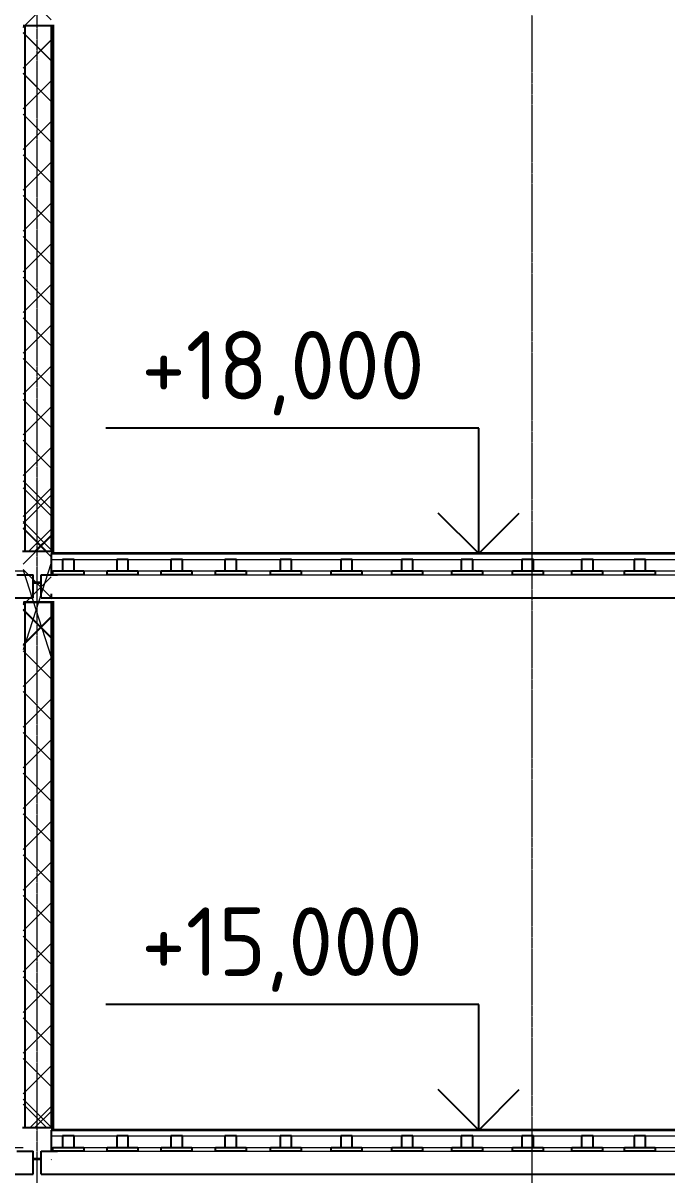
# Model space of a CAD drawing. Header units: inches. Extents: x -2431 to 214825, y 3 to 92804.
# Drawn here: x 168230 to 171580, y 26807 to 32803 of the extents above; entities that cross this region are included whole.
import ezdxf

# ---------------------------------------------------------------- set-up
doc = ezdxf.new("R2010")
doc.units = ezdxf.units.IN
doc.header["$MEASUREMENT"] = 0
doc.linetypes.add('Линия сетки', pattern=[22.225, 12.7, -3.175, 3.175, -3.175])
for name, color, linetype, lineweight in [('A-FLOR', 250, 'Continuous', 9), ('A-WALL', 250, 'Continuous', 9), ('A-WALL-PATT', 250, 'Continuous', 25), ('S-GRID', 250, 'Continuous', 9)]:
    doc.layers.add(name, color=color, linetype=linetype, lineweight=lineweight)
doc.styles.add('Чертеж250', font='', dxfattribs={"height": 250})
doc.styles.get('Чертеж250').set_extended_font_data('GOST type B')

# ---------------------------------------------------------------- blocks, each defined once
blk = doc.blocks.new('1111')
for p, q in [((0, 653.9), (-1940.4, 653.9)), ((0, 0), (0, 653.9)), ((0, 0), (-211.2, 211.2)), ((0, 0), (211.2, 211.2)), ((325.9, 0), (-985.2, 0))]:
    blk.add_line(p, q)

msp = doc.modelspace()

# ---------------------------------------------------------------- hatches: boundary and pattern name
at = {"layer": 'A-WALL-PATT', "lineweight": 9}
h = msp.add_hatch(dxfattribs=at)
h.set_pattern_fill('FP_3', color=256, style=0, pattern_type=2)
h.set_pattern_definition([(45, (164716.28, 29690.75), (-251.447, 251.447), []), (45, (164716.28, 30071.75), (-251.447, 251.447), [])])
h.paths.add_polyline_path([(168376.33062, 30040.74682), (168378.33062, 30040.74682), (168378.33062, 33640.74682), (168376.33062, 33640.74682), (168376.33062, 32659.66568)], flags=0)
h = msp.add_hatch(dxfattribs=at)
h.set_pattern_fill('FP_2', color=256, style=0, pattern_type=2)
h.set_pattern_definition([(45, (164716.28, 29690.75), (-106.066, 106.066), []), (135, (164716.28, 29690.75), (-106.066, -106.066), [])])
h.paths.add_polyline_path([(168376.33062, 33388.99893), (168230.33062, 33388.99893), (168230.33062, 30053.20427), (168376.33062, 30053.20427)])
h.paths.add_polyline_path([(168230.33062, 33490.74682), (168282.16107, 33490.74682), (168282.16107, 33530.74682), (168230.33062, 33530.74682)])
h = msp.add_hatch(dxfattribs=at)
h.set_pattern_fill('FP_3', color=256, style=0, pattern_type=2)
h.set_pattern_definition([(45, (164716.28, 30290.75), (-251.447, 251.447), []), (45, (164716.28, 30671.75), (-251.447, 251.447), [])])
h.paths.add_polyline_path([(168376.33062, 27040.74682), (168378.33062, 27040.74682), (168378.33062, 30640.74682), (168376.33062, 30640.74682), (168376.33062, 29742.29498)], flags=0)
h = msp.add_hatch(dxfattribs=at)
h.set_pattern_fill('FP_2', color=256, style=0, pattern_type=2)
h.set_pattern_definition([(45, (164716.28, 30290.75), (-106.066, 106.066), []), (135, (164716.28, 30290.75), (-106.066, -106.066), [])])
h.paths.add_polyline_path([(168376.33062, 30388.99893), (168230.33062, 30388.99893), (168230.33062, 27053.20427), (168376.33062, 27053.20427)])
h = msp.add_hatch(dxfattribs=at)
h.set_pattern_fill('FP_3', color=256, style=0, pattern_type=2)
h.set_pattern_definition([(45, (164716.28, 30890.75), (-251.447, 251.447), []), (45, (164716.28, 31271.75), (-251.447, 251.447), [])])
h.paths.add_polyline_path([(168376.33062, 24040.74682), (168378.33062, 24040.74682), (168378.33062, 27640.74682), (168376.33062, 27640.74682), (168376.33062, 26824.92427)], flags=0)

# ---------------------------------------------------------------- linework, layer by layer
for p, q in [((168230.33062, 32788.99893), (168378.33062, 32788.99893)), ((170600.94982, 30694.65357), (168660.57431, 30694.65357)), ((170600.94982, 30040.74682), (170600.94982, 30694.65357)), ((168228.33062, 30053.20427), (168378.33062, 30053.20427)), ((168376.33062, 30040.74682), (171386.15309, 30040.74682)), ((168378.33062, 30040.74682), (171386.15309, 30040.74682)), ((171333.69363, 30040.74682), (174359.57652, 30040.74682)), ((171333.69363, 30040.74682), (174359.57652, 30040.74682)), ((168495.90546, 30010.74682), (168435.90546, 30010.74682)), ((168495.90546, 30010.74682), (168435.90546, 30010.74682)), ((168435.90546, 30010.74682), (168435.90546, 29950.74682)), ((168435.90546, 30010.74682), (168435.90546, 29950.74682)), ((168495.90546, 29950.74682), (168495.90546, 30010.74682)), ((168495.90546, 29950.74682), (168495.90546, 30010.74682)), ((168777.54648, 30010.74682), (168717.54648, 30010.74682)), ((168717.54648, 30010.74682), (168717.54648, 29950.74682)), ((168777.54648, 30010.74682), (168717.54648, 30010.74682)), ((168717.54648, 30010.74682), (168717.54648, 29950.74682)), ((168777.54648, 29950.74682), (168777.54648, 30010.74682)), ((168777.54648, 29950.74682), (168777.54648, 30010.74682)), ((169059.18749, 30010.74682), (168999.18749, 30010.74682)), ((168999.18749, 30010.74682), (168999.18749, 29950.74682)), ((169059.18749, 30010.74682), (168999.18749, 30010.74682)), ((168999.18749, 30010.74682), (168999.18749, 29950.74682)), ((169059.18749, 29950.74682), (169059.18749, 30010.74682)), ((169059.18749, 29950.74682), (169059.18749, 30010.74682)), ((169340.82851, 30010.74682), (169280.82851, 30010.74682)), ((169280.82851, 30010.74682), (169280.82851, 29950.74682)), ((169340.82851, 30010.74682), (169280.82851, 30010.74682)), ((169280.82851, 30010.74682), (169280.82851, 29950.74682)), ((169340.82851, 29950.74682), (169340.82851, 30010.74682)), ((169340.82851, 29950.74682), (169340.82851, 30010.74682)), ((169627.41121, 30010.74682), (169567.41121, 30010.74682)), ((169567.41121, 30010.74682), (169567.41121, 29950.74682)), ((169627.41121, 30010.74682), (169567.41121, 30010.74682)), ((169567.41121, 30010.74682), (169567.41121, 29950.74682)), ((169627.41121, 29950.74682), (169627.41121, 30010.74682)), ((169627.41121, 29950.74682), (169627.41121, 30010.74682)), ((169942.91121, 30010.74682), (169882.91121, 30010.74682)), ((169882.91121, 30010.74682), (169882.91121, 29950.74682)), ((169942.91121, 30010.74682), (169882.91121, 30010.74682)), ((169882.91121, 30010.74682), (169882.91121, 29950.74682)), ((169942.91121, 29950.74682), (169942.91121, 30010.74682)), ((169942.91121, 29950.74682), (169942.91121, 30010.74682)), ((170258.41121, 30010.74682), (170198.41121, 30010.74682)), ((170198.41121, 30010.74682), (170198.41121, 29950.74682)), ((170258.41121, 30010.74682), (170198.41121, 30010.74682)), ((170198.41121, 30010.74682), (170198.41121, 29950.74682)), ((170258.41121, 29950.74682), (170258.41121, 30010.74682)), ((170258.41121, 29950.74682), (170258.41121, 30010.74682)), ((170570.39684, 30010.74682), (170510.39684, 30010.74682)), ((170510.39684, 30010.74682), (170510.39684, 29950.74682)), ((170510.39684, 30010.74682), (170510.39684, 29950.74682)), ((170570.39684, 30010.74682), (170510.39684, 30010.74682)), ((170570.39684, 29950.74682), (170570.39684, 30010.74682)), ((170570.39684, 29950.74682), (170570.39684, 30010.74682)), ((170885.89684, 30010.74682), (170825.89684, 30010.74682)), ((170825.89684, 30010.74682), (170825.89684, 29950.74682)), ((170825.89684, 30010.74682), (170825.89684, 29950.74682)), ((170885.89684, 30010.74682), (170825.89684, 30010.74682)), ((170885.89684, 29950.74682), (170885.89684, 30010.74682)), ((170885.89684, 29950.74682), (170885.89684, 30010.74682)), ((171135.51881, 30010.74682), (171135.51881, 29950.74682)), ((171195.51881, 30010.74682), (171135.51881, 30010.74682)), ((171195.51881, 29950.74682), (171195.51881, 30010.74682)), ((171469.32889, 30010.74682), (171409.32889, 30010.74682)), ((171409.32889, 30010.74682), (171409.32889, 29950.74682)), ((171469.32889, 30010.74682), (171409.32889, 30010.74682)), ((171409.32889, 30010.74682), (171409.32889, 29950.74682)), ((171469.32889, 29950.74682), (171469.32889, 30010.74682)), ((171469.32889, 29950.74682), (171469.32889, 30010.74682)), ((168198.40761, 29930.74682), (168282.16107, 29930.74682)), ((168282.16107, 29811.36464), (168282.16107, 29930.74682)), ((168325.23347, 29930.74682), (168408.98692, 29930.74682)), ((168325.23347, 29811.36464), (168325.23347, 29930.74682)), ((168385.90546, 29950.74682), (168545.90546, 29950.74682)), ((168385.90546, 29930.74682), (168385.90546, 29950.74682)), ((168385.90546, 29950.74682), (168545.90546, 29950.74682)), ((168385.90546, 29930.74682), (168385.90546, 29950.74682)), ((168545.90546, 29930.74682), (168385.90546, 29930.74682)), ((168545.90546, 29930.74682), (168385.90546, 29930.74682)), ((168435.90546, 29950.74682), (168495.90546, 29950.74682)), ((168435.90546, 29950.74682), (168495.90546, 29950.74682)), ((168545.90546, 29950.74682), (168545.90546, 29930.74682)), ((168545.90546, 29950.74682), (168545.90546, 29930.74682)), ((168667.54648, 29950.74682), (168827.54648, 29950.74682)), ((168667.54648, 29930.74682), (168667.54648, 29950.74682)), ((168667.54648, 29950.74682), (168827.54648, 29950.74682)), ((168667.54648, 29930.74682), (168667.54648, 29950.74682)), ((168827.54648, 29930.74682), (168667.54648, 29930.74682)), ((168827.54648, 29930.74682), (168667.54648, 29930.74682)), ((168717.54648, 29950.74682), (168777.54648, 29950.74682)), ((168717.54648, 29950.74682), (168777.54648, 29950.74682)), ((168827.54648, 29950.74682), (168827.54648, 29930.74682)), ((168827.54648, 29950.74682), (168827.54648, 29930.74682)), ((168949.18749, 29950.74682), (169109.18749, 29950.74682)), ((168949.18749, 29930.74682), (168949.18749, 29950.74682)), ((168949.18749, 29950.74682), (169109.18749, 29950.74682)), ((168949.18749, 29930.74682), (168949.18749, 29950.74682)), ((169109.18749, 29930.74682), (168949.18749, 29930.74682)), ((169109.18749, 29930.74682), (168949.18749, 29930.74682)), ((168999.18749, 29950.74682), (169059.18749, 29950.74682)), ((168999.18749, 29950.74682), (169059.18749, 29950.74682)), ((169109.18749, 29950.74682), (169109.18749, 29930.74682)), ((169109.18749, 29950.74682), (169109.18749, 29930.74682)), ((169230.82851, 29950.74682), (169390.82851, 29950.74682)), ((169230.82851, 29930.74682), (169230.82851, 29950.74682)), ((169230.82851, 29950.74682), (169390.82851, 29950.74682)), ((169230.82851, 29930.74682), (169230.82851, 29950.74682)), ((169390.82851, 29930.74682), (169230.82851, 29930.74682)), ((169390.82851, 29930.74682), (169230.82851, 29930.74682)), ((169280.82851, 29950.74682), (169340.82851, 29950.74682)), ((169280.82851, 29950.74682), (169340.82851, 29950.74682)), ((169390.82851, 29950.74682), (169390.82851, 29930.74682)), ((169390.82851, 29950.74682), (169390.82851, 29930.74682)), ((169517.41121, 29950.74682), (169677.41121, 29950.74682)), ((169517.41121, 29930.74682), (169517.41121, 29950.74682)), ((169517.41121, 29950.74682), (169677.41121, 29950.74682)), ((169517.41121, 29930.74682), (169517.41121, 29950.74682)), ((169677.41121, 29930.74682), (169517.41121, 29930.74682)), ((169677.41121, 29930.74682), (169517.41121, 29930.74682)), ((169567.41121, 29950.74682), (169627.41121, 29950.74682)), ((169567.41121, 29950.74682), (169627.41121, 29950.74682)), ((169677.41121, 29950.74682), (169677.41121, 29930.74682)), ((169677.41121, 29950.74682), (169677.41121, 29930.74682)), ((169832.91121, 29950.74682), (169992.91121, 29950.74682)), ((169832.91121, 29930.74682), (169832.91121, 29950.74682)), ((169832.91121, 29950.74682), (169992.91121, 29950.74682)), ((169832.91121, 29930.74682), (169832.91121, 29950.74682)), ((169992.91121, 29930.74682), (169832.91121, 29930.74682)), ((169992.91121, 29930.74682), (169832.91121, 29930.74682)), ((169882.91121, 29950.74682), (169942.91121, 29950.74682)), ((169882.91121, 29950.74682), (169942.91121, 29950.74682)), ((169992.91121, 29950.74682), (169992.91121, 29930.74682)), ((169992.91121, 29950.74682), (169992.91121, 29930.74682)), ((170148.41121, 29950.74682), (170308.41121, 29950.74682)), ((170148.41121, 29930.74682), (170148.41121, 29950.74682)), ((170148.41121, 29950.74682), (170308.41121, 29950.74682)), ((170148.41121, 29930.74682), (170148.41121, 29950.74682)), ((170308.41121, 29930.74682), (170148.41121, 29930.74682)), ((170308.41121, 29930.74682), (170148.41121, 29930.74682)), ((170198.41121, 29950.74682), (170258.41121, 29950.74682)), ((170198.41121, 29950.74682), (170258.41121, 29950.74682)), ((170308.41121, 29950.74682), (170308.41121, 29930.74682)), ((170308.41121, 29950.74682), (170308.41121, 29930.74682)), ((170460.39684, 29950.74682), (170620.39684, 29950.74682)), ((170460.39684, 29930.74682), (170460.39684, 29950.74682)), ((170460.39684, 29950.74682), (170620.39684, 29950.74682)), ((170460.39684, 29930.74682), (170460.39684, 29950.74682)), ((170620.39684, 29930.74682), (170460.39684, 29930.74682)), ((170620.39684, 29930.74682), (170460.39684, 29930.74682)), ((170510.39684, 29950.74682), (170570.39684, 29950.74682)), ((170510.39684, 29950.74682), (170570.39684, 29950.74682)), ((170620.39684, 29950.74682), (170620.39684, 29930.74682)), ((170620.39684, 29950.74682), (170620.39684, 29930.74682)), ((170775.89684, 29950.74682), (170935.89684, 29950.74682)), ((170775.89684, 29930.74682), (170775.89684, 29950.74682)), ((170775.89684, 29950.74682), (170935.89684, 29950.74682)), ((170775.89684, 29930.74682), (170775.89684, 29950.74682)), ((170935.89684, 29930.74682), (170775.89684, 29930.74682)), ((170935.89684, 29930.74682), (170775.89684, 29930.74682)), ((170825.89684, 29950.74682), (170885.89684, 29950.74682)), ((170825.89684, 29950.74682), (170885.89684, 29950.74682)), ((170935.89684, 29950.74682), (170935.89684, 29930.74682)), ((170935.89684, 29950.74682), (170935.89684, 29930.74682)), ((171085.51881, 29950.74682), (171245.51881, 29950.74682)), ((171085.51881, 29930.74682), (171085.51881, 29950.74682)), ((171085.51881, 29950.74682), (171245.51881, 29950.74682)), ((171085.51881, 29930.74682), (171085.51881, 29950.74682)), ((171245.51881, 29930.74682), (171085.51881, 29930.74682)), ((171245.51881, 29930.74682), (171085.51881, 29930.74682)), ((171135.51881, 29950.74682), (171195.51881, 29950.74682)), ((171245.51881, 29950.74682), (171245.51881, 29930.74682)), ((171245.51881, 29950.74682), (171245.51881, 29930.74682)), ((171359.32889, 29950.74682), (171519.32889, 29950.74682)), ((171359.32889, 29930.74682), (171359.32889, 29950.74682)), ((171359.32889, 29950.74682), (171519.32889, 29950.74682)), ((171359.32889, 29930.74682), (171359.32889, 29950.74682)), ((171519.32889, 29930.74682), (171359.32889, 29930.74682)), ((171519.32889, 29930.74682), (171359.32889, 29930.74682)), ((171409.32889, 29950.74682), (171469.32889, 29950.74682)), ((171409.32889, 29950.74682), (171469.32889, 29950.74682)), ((171519.32889, 29950.74682), (171519.32889, 29930.74682)), ((171519.32889, 29950.74682), (171519.32889, 29930.74682)), ((165140.63904, 29811.36464), (168282.16107, 29811.36464)), ((168325.23347, 29811.36464), (174439.57652, 29811.36464)), ((168230.33062, 29788.99893), (168378.33062, 29788.99893)), ((170600.94982, 27694.65357), (168660.57431, 27694.65357)), ((170600.94982, 27040.74682), (170600.94982, 27694.65357)), ((168228.33062, 27053.20427), (168378.33062, 27053.20427)), ((168376.33062, 27040.74682), (171386.15309, 27040.74682)), ((168378.33062, 27040.74682), (171386.15309, 27040.74682)), ((171333.69363, 27040.74682), (174359.57652, 27040.74682)), ((171333.69363, 27040.74682), (174359.57652, 27040.74682)), ((168495.90546, 27010.74682), (168435.90546, 27010.74682)), ((168435.90546, 27010.74682), (168435.90546, 26950.74682)), ((168495.90546, 27010.74682), (168435.90546, 27010.74682)), ((168435.90546, 27010.74682), (168435.90546, 26950.74682)), ((168495.90546, 26950.74682), (168495.90546, 27010.74682)), ((168495.90546, 26950.74682), (168495.90546, 27010.74682)), ((168777.54648, 27010.74682), (168717.54648, 27010.74682)), ((168717.54648, 27010.74682), (168717.54648, 26950.74682)), ((168717.54648, 27010.74682), (168717.54648, 26950.74682)), ((168777.54648, 27010.74682), (168717.54648, 27010.74682)), ((168777.54648, 26950.74682), (168777.54648, 27010.74682)), ((168777.54648, 26950.74682), (168777.54648, 27010.74682)), ((169059.18749, 27010.74682), (168999.18749, 27010.74682)), ((168999.18749, 27010.74682), (168999.18749, 26950.74682)), ((169059.18749, 27010.74682), (168999.18749, 27010.74682)), ((168999.18749, 27010.74682), (168999.18749, 26950.74682)), ((169059.18749, 26950.74682), (169059.18749, 27010.74682)), ((169059.18749, 26950.74682), (169059.18749, 27010.74682)), ((169340.82851, 27010.74682), (169280.82851, 27010.74682)), ((169280.82851, 27010.74682), (169280.82851, 26950.74682)), ((169280.82851, 27010.74682), (169280.82851, 26950.74682)), ((169340.82851, 27010.74682), (169280.82851, 27010.74682)), ((169340.82851, 26950.74682), (169340.82851, 27010.74682)), ((169340.82851, 26950.74682), (169340.82851, 27010.74682)), ((169627.41121, 27010.74682), (169567.41121, 27010.74682)), ((169567.41121, 27010.74682), (169567.41121, 26950.74682)), ((169627.41121, 27010.74682), (169567.41121, 27010.74682)), ((169567.41121, 27010.74682), (169567.41121, 26950.74682)), ((169627.41121, 26950.74682), (169627.41121, 27010.74682)), ((169627.41121, 26950.74682), (169627.41121, 27010.74682)), ((169942.91121, 27010.74682), (169882.91121, 27010.74682)), ((169882.91121, 27010.74682), (169882.91121, 26950.74682)), ((169882.91121, 27010.74682), (169882.91121, 26950.74682)), ((169942.91121, 27010.74682), (169882.91121, 27010.74682)), ((169942.91121, 26950.74682), (169942.91121, 27010.74682)), ((169942.91121, 26950.74682), (169942.91121, 27010.74682)), ((170258.41121, 27010.74682), (170198.41121, 27010.74682)), ((170198.41121, 27010.74682), (170198.41121, 26950.74682)), ((170258.41121, 27010.74682), (170198.41121, 27010.74682)), ((170198.41121, 27010.74682), (170198.41121, 26950.74682)), ((170258.41121, 26950.74682), (170258.41121, 27010.74682)), ((170258.41121, 26950.74682), (170258.41121, 27010.74682)), ((170570.39684, 27010.74682), (170510.39684, 27010.74682)), ((170510.39684, 27010.74682), (170510.39684, 26950.74682)), ((170570.39684, 27010.74682), (170510.39684, 27010.74682)), ((170510.39684, 27010.74682), (170510.39684, 26950.74682)), ((170570.39684, 26950.74682), (170570.39684, 27010.74682)), ((170570.39684, 26950.74682), (170570.39684, 27010.74682)), ((170885.89684, 27010.74682), (170825.89684, 27010.74682)), ((170825.89684, 27010.74682), (170825.89684, 26950.74682)), ((170885.89684, 27010.74682), (170825.89684, 27010.74682)), ((170825.89684, 27010.74682), (170825.89684, 26950.74682)), ((170885.89684, 26950.74682), (170885.89684, 27010.74682)), ((170885.89684, 26950.74682), (170885.89684, 27010.74682)), ((171195.51881, 27010.74682), (171135.51881, 27010.74682)), ((171135.51881, 27010.74682), (171135.51881, 26950.74682)), ((171195.51881, 26950.74682), (171195.51881, 27010.74682)), ((171469.32889, 27010.74682), (171409.32889, 27010.74682)), ((171409.32889, 27010.74682), (171409.32889, 26950.74682)), ((171469.32889, 27010.74682), (171409.32889, 27010.74682)), ((171409.32889, 27010.74682), (171409.32889, 26950.74682)), ((171469.32889, 26950.74682), (171469.32889, 27010.74682)), ((171469.32889, 26950.74682), (171469.32889, 27010.74682)), ((168198.40761, 26930.74682), (168282.16107, 26930.74682)), ((168282.16107, 26811.36464), (168282.16107, 26930.74682)), ((168325.23347, 26930.74682), (168408.98692, 26930.74682)), ((168325.23347, 26811.36464), (168325.23347, 26930.74682)), ((168385.90546, 26950.74682), (168545.90546, 26950.74682)), ((168385.90546, 26930.74682), (168385.90546, 26950.74682)), ((168385.90546, 26950.74682), (168545.90546, 26950.74682)), ((168385.90546, 26930.74682), (168385.90546, 26950.74682)), ((168545.90546, 26930.74682), (168385.90546, 26930.74682)), ((168545.90546, 26930.74682), (168385.90546, 26930.74682)), ((168435.90546, 26950.74682), (168495.90546, 26950.74682)), ((168435.90546, 26950.74682), (168495.90546, 26950.74682)), ((168545.90546, 26950.74682), (168545.90546, 26930.74682)), ((168545.90546, 26950.74682), (168545.90546, 26930.74682)), ((168667.54648, 26950.74682), (168827.54648, 26950.74682)), ((168667.54648, 26930.74682), (168667.54648, 26950.74682)), ((168667.54648, 26950.74682), (168827.54648, 26950.74682)), ((168667.54648, 26930.74682), (168667.54648, 26950.74682)), ((168827.54648, 26930.74682), (168667.54648, 26930.74682)), ((168827.54648, 26930.74682), (168667.54648, 26930.74682)), ((168717.54648, 26950.74682), (168777.54648, 26950.74682)), ((168717.54648, 26950.74682), (168777.54648, 26950.74682)), ((168827.54648, 26950.74682), (168827.54648, 26930.74682)), ((168827.54648, 26950.74682), (168827.54648, 26930.74682)), ((168949.18749, 26930.74682), (168949.18749, 26950.74682)), ((168949.18749, 26950.74682), (169109.18749, 26950.74682)), ((168949.18749, 26950.74682), (169109.18749, 26950.74682)), ((168949.18749, 26930.74682), (168949.18749, 26950.74682)), ((169109.18749, 26930.74682), (168949.18749, 26930.74682)), ((169109.18749, 26930.74682), (168949.18749, 26930.74682)), ((168999.18749, 26950.74682), (169059.18749, 26950.74682)), ((168999.18749, 26950.74682), (169059.18749, 26950.74682)), ((169109.18749, 26950.74682), (169109.18749, 26930.74682)), ((169109.18749, 26950.74682), (169109.18749, 26930.74682)), ((169230.82851, 26950.74682), (169390.82851, 26950.74682)), ((169230.82851, 26930.74682), (169230.82851, 26950.74682)), ((169230.82851, 26950.74682), (169390.82851, 26950.74682)), ((169230.82851, 26930.74682), (169230.82851, 26950.74682)), ((169390.82851, 26930.74682), (169230.82851, 26930.74682)), ((169390.82851, 26930.74682), (169230.82851, 26930.74682)), ((169280.82851, 26950.74682), (169340.82851, 26950.74682)), ((169280.82851, 26950.74682), (169340.82851, 26950.74682)), ((169390.82851, 26950.74682), (169390.82851, 26930.74682)), ((169390.82851, 26950.74682), (169390.82851, 26930.74682)), ((169517.41121, 26950.74682), (169677.41121, 26950.74682)), ((169517.41121, 26930.74682), (169517.41121, 26950.74682)), ((169517.41121, 26950.74682), (169677.41121, 26950.74682)), ((169517.41121, 26930.74682), (169517.41121, 26950.74682)), ((169677.41121, 26930.74682), (169517.41121, 26930.74682)), ((169677.41121, 26930.74682), (169517.41121, 26930.74682)), ((169567.41121, 26950.74682), (169627.41121, 26950.74682)), ((169567.41121, 26950.74682), (169627.41121, 26950.74682)), ((169677.41121, 26950.74682), (169677.41121, 26930.74682)), ((169677.41121, 26950.74682), (169677.41121, 26930.74682)), ((169832.91121, 26950.74682), (169992.91121, 26950.74682)), ((169832.91121, 26930.74682), (169832.91121, 26950.74682)), ((169832.91121, 26950.74682), (169992.91121, 26950.74682)), ((169832.91121, 26930.74682), (169832.91121, 26950.74682)), ((169992.91121, 26930.74682), (169832.91121, 26930.74682)), ((169992.91121, 26930.74682), (169832.91121, 26930.74682)), ((169882.91121, 26950.74682), (169942.91121, 26950.74682)), ((169882.91121, 26950.74682), (169942.91121, 26950.74682)), ((169992.91121, 26950.74682), (169992.91121, 26930.74682)), ((169992.91121, 26950.74682), (169992.91121, 26930.74682)), ((170148.41121, 26950.74682), (170308.41121, 26950.74682)), ((170148.41121, 26930.74682), (170148.41121, 26950.74682)), ((170148.41121, 26930.74682), (170148.41121, 26950.74682)), ((170148.41121, 26950.74682), (170308.41121, 26950.74682)), ((170308.41121, 26930.74682), (170148.41121, 26930.74682)), ((170308.41121, 26930.74682), (170148.41121, 26930.74682)), ((170198.41121, 26950.74682), (170258.41121, 26950.74682)), ((170198.41121, 26950.74682), (170258.41121, 26950.74682)), ((170308.41121, 26950.74682), (170308.41121, 26930.74682)), ((170308.41121, 26950.74682), (170308.41121, 26930.74682)), ((170460.39684, 26950.74682), (170620.39684, 26950.74682)), ((170460.39684, 26930.74682), (170460.39684, 26950.74682)), ((170460.39684, 26950.74682), (170620.39684, 26950.74682)), ((170460.39684, 26930.74682), (170460.39684, 26950.74682)), ((170620.39684, 26930.74682), (170460.39684, 26930.74682)), ((170620.39684, 26930.74682), (170460.39684, 26930.74682)), ((170510.39684, 26950.74682), (170570.39684, 26950.74682)), ((170510.39684, 26950.74682), (170570.39684, 26950.74682)), ((170620.39684, 26950.74682), (170620.39684, 26930.74682)), ((170620.39684, 26950.74682), (170620.39684, 26930.74682)), ((170775.89684, 26950.74682), (170935.89684, 26950.74682)), ((170775.89684, 26930.74682), (170775.89684, 26950.74682)), ((170775.89684, 26950.74682), (170935.89684, 26950.74682)), ((170775.89684, 26930.74682), (170775.89684, 26950.74682)), ((170935.89684, 26930.74682), (170775.89684, 26930.74682)), ((170935.89684, 26930.74682), (170775.89684, 26930.74682)), ((170825.89684, 26950.74682), (170885.89684, 26950.74682)), ((170825.89684, 26950.74682), (170885.89684, 26950.74682)), ((170935.89684, 26950.74682), (170935.89684, 26930.74682)), ((170935.89684, 26950.74682), (170935.89684, 26930.74682)), ((171085.51881, 26950.74682), (171245.51881, 26950.74682)), ((171085.51881, 26930.74682), (171085.51881, 26950.74682)), ((171085.51881, 26950.74682), (171245.51881, 26950.74682)), ((171085.51881, 26930.74682), (171085.51881, 26950.74682)), ((171245.51881, 26930.74682), (171085.51881, 26930.74682)), ((171245.51881, 26930.74682), (171085.51881, 26930.74682)), ((171135.51881, 26950.74682), (171195.51881, 26950.74682)), ((171245.51881, 26950.74682), (171245.51881, 26930.74682)), ((171245.51881, 26950.74682), (171245.51881, 26930.74682)), ((171359.32889, 26950.74682), (171519.32889, 26950.74682)), ((171359.32889, 26930.74682), (171359.32889, 26950.74682)), ((171359.32889, 26950.74682), (171519.32889, 26950.74682)), ((171359.32889, 26930.74682), (171359.32889, 26950.74682)), ((171519.32889, 26930.74682), (171359.32889, 26930.74682)), ((171519.32889, 26930.74682), (171359.32889, 26930.74682)), ((171409.32889, 26950.74682), (171469.32889, 26950.74682)), ((171409.32889, 26950.74682), (171469.32889, 26950.74682)), ((171519.32889, 26950.74682), (171519.32889, 26930.74682)), ((171519.32889, 26950.74682), (171519.32889, 26930.74682)), ((165140.63904, 26811.36464), (168282.16107, 26811.36464)), ((168325.23347, 26811.36464), (174439.57652, 26811.36464))]:
    msp.add_line(p, q)
at = {"lineweight": 0}
for p, q in [((168378.33062, 30010.74682), (171386.15309, 30010.74682)), ((168378.33062, 30010.74682), (171386.15309, 30010.74682)), ((171333.69363, 30010.74682), (174359.57652, 30010.74682)), ((171333.69363, 30010.74682), (174359.57652, 30010.74682)), ((165202.44773, 29950.74682), (168230.33062, 29950.74682)), ((168378.33062, 29950.74682), (171388.15309, 29950.74682)), ((168378.33062, 29950.74682), (171388.15309, 29950.74682)), ((168378.33062, 29930.74682), (171386.15309, 29930.74682)), ((168378.33062, 29930.74682), (171386.15309, 29930.74682)), ((171333.69363, 29950.74682), (174361.57652, 29950.74682)), ((171333.69363, 29950.74682), (174361.57652, 29950.74682)), ((171333.69363, 29930.74682), (174359.57652, 29930.74682)), ((171333.69363, 29930.74682), (174359.57652, 29930.74682)), ((168378.33062, 27010.74682), (171386.15309, 27010.74682)), ((168378.33062, 27010.74682), (171386.15309, 27010.74682)), ((171333.69363, 27010.74682), (174359.57652, 27010.74682)), ((171333.69363, 27010.74682), (174359.57652, 27010.74682)), ((165202.44773, 26950.74682), (168230.33062, 26950.74682)), ((168378.33062, 26950.74682), (171388.15309, 26950.74682)), ((168378.33062, 26950.74682), (171388.15309, 26950.74682)), ((168378.33062, 26930.74682), (171386.15309, 26930.74682)), ((168378.33062, 26930.74682), (171386.15309, 26930.74682)), ((171333.69363, 26950.74682), (174361.57652, 26950.74682)), ((171333.69363, 26950.74682), (174361.57652, 26950.74682)), ((171333.69363, 26930.74682), (174359.57652, 26930.74682)), ((171333.69363, 26930.74682), (174359.57652, 26930.74682))]:
    msp.add_line(p, q, dxfattribs=at)
at = {"const_width": 10}
for points in [[(168387.88311, 30053.03327), (168239.88311, 30053.03327), (168239.88311, 32788.82794), (168387.88311, 32788.82794), (168387.88311, 30053.03327)], [(168387.88311, 27053.03327), (168239.88311, 27053.03327), (168239.88311, 29788.82794), (168387.88311, 29788.82794), (168387.88311, 27053.03327)]]:
    msp.add_lwpolyline(points, dxfattribs=at)
at = {"layer": 'A-FLOR', "lineweight": 35}
for p, q in [((174449.57652, 30040.74682), (168376.33062, 30040.74682)), ((168282.16107, 29890.74682), (168325.23347, 29890.74682)), ((174449.57652, 27040.74682), (168376.33062, 27040.74682)), ((168282.16107, 26890.74682), (168325.23347, 26890.74682))]:
    msp.add_line(p, q, dxfattribs=at)
at = {"layer": 'A-WALL'}
for p, q in [((168376.33062, 32788.99893), (168376.33062, 30053.20427)), ((168376.33062, 32788.99893), (168376.33062, 30053.20427)), ((168376.33062, 32788.99893), (168376.33062, 30053.20427)), ((168376.33062, 32788.99893), (168376.33062, 30053.20427)), ((168376.33062, 32788.99893), (168376.33062, 30053.20427)), ((168376.33062, 32788.99893), (168376.33062, 30940.74682)), ((168376.33062, 30040.74682), (168376.33062, 29930.74682)), ((168376.33062, 30040.74682), (168376.33062, 29930.74682)), ((168376.33062, 30040.74682), (168376.33062, 29930.74682)), ((168376.33062, 30040.74682), (168376.33062, 29930.74682)), ((168376.33062, 30040.74682), (168376.33062, 29930.74682)), ((168376.33062, 30040.74682), (168376.33062, 29930.74682)), ((168376.33062, 29830.53562), (168376.33062, 29811.36464)), ((168376.33062, 29830.53562), (168376.33062, 29811.36464)), ((168376.33062, 29830.53562), (168376.33062, 29811.36464)), ((168376.33062, 29830.53562), (168376.33062, 29811.36464)), ((168376.33062, 29830.53562), (168376.33062, 29811.36464)), ((168376.33062, 29788.99893), (168376.33062, 27053.20427)), ((168376.33062, 29788.99893), (168376.33062, 27053.20427)), ((168376.33062, 29788.99893), (168376.33062, 27053.20427)), ((168376.33062, 29788.99893), (168376.33062, 27053.20427)), ((168376.33062, 29788.99893), (168376.33062, 27053.20427)), ((168376.33062, 29788.99893), (168376.33062, 27940.74682)), ((168376.33062, 27040.74682), (168376.33062, 26930.74682)), ((168376.33062, 27040.74682), (168376.33062, 26930.74682)), ((168376.33062, 27040.74682), (168376.33062, 26930.74682)), ((168376.33062, 27040.74682), (168376.33062, 26930.74682)), ((168376.33062, 27040.74682), (168376.33062, 26930.74682)), ((168376.33062, 27040.74682), (168376.33062, 26930.74682))]:
    msp.add_line(p, q, dxfattribs=at)
at = {"layer": 'A-WALL', "lineweight": 25}
for p, q in [((168378.33062, 30053.20427), (168378.33062, 32788.99893)), ((168378.33062, 30053.20427), (168378.33062, 32788.99893)), ((168378.33062, 30053.20427), (168378.33062, 32788.99893)), ((168378.33062, 30053.20427), (168378.33062, 32788.99893)), ((168378.33062, 30053.20427), (168378.33062, 32788.99893)), ((168378.33062, 30940.74682), (168378.33062, 32788.99893)), ((168378.33062, 30040.74682), (168376.33062, 30040.74682)), ((168378.33062, 29930.74682), (168378.33062, 30040.74682)), ((168378.33062, 29930.74682), (168378.33062, 30040.74682)), ((168378.33062, 29930.74682), (168378.33062, 30040.74682)), ((168378.33062, 29930.74682), (168378.33062, 30040.74682)), ((168378.33062, 29930.74682), (168378.33062, 30040.74682)), ((168378.33062, 29930.74682), (168378.33062, 30040.74682)), ((168378.33062, 29811.36464), (168378.33062, 29832.53562)), ((168378.33062, 29811.36464), (168378.33062, 29832.53562)), ((168378.33062, 29811.36464), (168378.33062, 29832.53562)), ((168378.33062, 29811.36464), (168378.33062, 29832.53562)), ((168378.33062, 29811.36464), (168378.33062, 29832.53562)), ((168378.33062, 27053.20427), (168378.33062, 29788.99893)), ((168378.33062, 27053.20427), (168378.33062, 29788.99893)), ((168378.33062, 27053.20427), (168378.33062, 29788.99893)), ((168378.33062, 27053.20427), (168378.33062, 29788.99893)), ((168378.33062, 27053.20427), (168378.33062, 29788.99893)), ((168378.33062, 27940.74682), (168378.33062, 29788.99893)), ((168378.33062, 27040.74682), (168376.33062, 27040.74682)), ((168378.33062, 26930.74682), (168378.33062, 27040.74682)), ((168378.33062, 26930.74682), (168378.33062, 27040.74682)), ((168378.33062, 26930.74682), (168378.33062, 27040.74682)), ((168378.33062, 26930.74682), (168378.33062, 27040.74682)), ((168378.33062, 26930.74682), (168378.33062, 27040.74682)), ((168378.33062, 26930.74682), (168378.33062, 27040.74682))]:
    msp.add_line(p, q, dxfattribs=at)
at = {"layer": 'A-WALL-PATT', "linetype": 'Continuous', "lineweight": 9}
for p, q in [((168230.33062, 32779.46055), (168239.86901, 32788.99893)), ((168376.33062, 32605.71928), (168230.33062, 32751.71928)), ((168230.33062, 32567.32852), (168376.33062, 32713.32852)), ((168376.33062, 32726.33928), (168378.33062, 32728.33928)), ((168376.33062, 32604.44494), (168378.33062, 32606.44494)), ((168376.33062, 32393.58724), (168230.33062, 32539.58724)), ((168230.33062, 32355.19648), (168376.33062, 32501.19648)), ((168353.1097, 30053.20427), (168230.33062, 30175.98335)), ((168291.94231, 30053.20427), (168376.33062, 30137.59258)), ((168376.33062, 29993.58724), (168230.33062, 29539.58724)), ((168230.33062, 29955.19648), (168376.33062, 29501.19648)), ((168230.33062, 29779.46055), (168239.86901, 29788.99893)), ((168376.33062, 29605.71928), (168230.33062, 29751.71928)), ((168230.33062, 29567.32852), (168376.33062, 29713.32852)), ((168376.33062, 29726.33928), (168378.33062, 29728.33928)), ((168376.33062, 29604.44494), (168378.33062, 29606.44494)), ((168353.1097, 27053.20427), (168230.33062, 27175.98335)), ((168291.94231, 27053.20427), (168376.33062, 27137.59258))]:
    msp.add_line(p, q, dxfattribs=at)
at = {"layer": 'S-GRID', "linetype": 'Линия сетки', "ltscale": 0.5}
for p, q in [((168303.33062, 6449.36577), (168303.33062, 42486.79996)), ((170877.44773, 42486.79996), (170877.44773, 6427.63125))]:
    msp.add_line(p, q, dxfattribs=at)

# ---------------------------------------------------------------- block references
for p in [(170600.94982, 30040.74682), (170600.94982, 30040.74682), (170600.94982, 27040.74682), (170600.94982, 27040.74682)]:
    msp.add_blockref('1111', p)

# ---------------------------------------------------------------- texts
at = {"style": 'Чертеж250'}
for s, p in [('+18,000', (168845.23356, 30843.10917)), ('+15,000', (168845.23356, 27843.10917))]:
    msp.add_text(s, height=356.591914, dxfattribs=at).set_placement(p)

doc.saveas('drawing.dxf')
